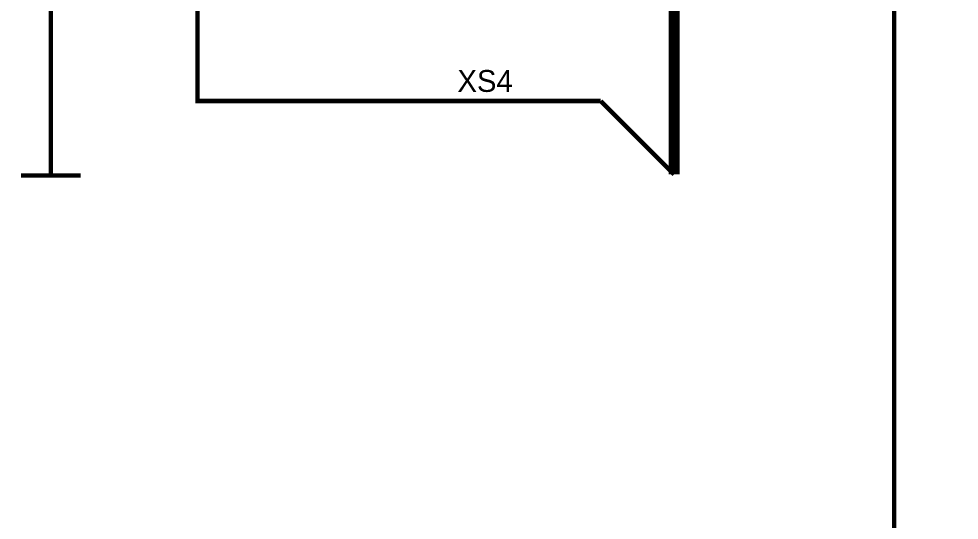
# Model space of a CAD drawing. Header units: millimetres. Extents: x 0 to 841, y 0 to 594.
# Drawn here: x 117.9 to 182, y 163.9 to 198.1 of the extents above; entities that cross this region are included whole.
import ezdxf

# ---------------------------------------------------------------- set-up
doc = ezdxf.new("R2010")
doc.units = ezdxf.units.MM
doc.layers.add('Sheet', color=255, linetype='Continuous')

msp = doc.modelspace()

# ---------------------------------------------------------------- linework, layer by layer
at = {"layer": 'Sheet'}
for points, const_width in [([(352.534, 279.991), (352.534, 324.991), (270.064, 324.991), (270.064, 279.991), (197.579, 279.991), (197.579, 237.491), (162.594, 237.491), (162.594, 202.494), (162.594, 202.494), (162.594, 187.489), (162.594, 187.489)], 0.749), ([(177.594, 274.989), (177.594, 134.986), (217.579, 134.986)], 0.3), ([(120.11, 259.999), (120.11, 244.994), (120.11, 229.989), (120.11, 214.999), (120.11, 199.993), (120.11, 192.491)], 0.3), ([(130.11, 198.999), (130.11, 196.498)], 0.3), ([(157.594, 192.491), (157.594, 192.491), (147.61, 192.491), (130.11, 192.491), (130.11, 196.498)], 0.3), ([(120.11, 192.491), (120.11, 187.411)], 0.3), ([(157.594, 192.491), (162.594, 187.489)], 0.3), ([(118.075, 187.411), (122.144, 187.411)], 0.3)]:
    msp.add_lwpolyline(points, dxfattribs=dict(at, const_width=const_width))

# ---------------------------------------------------------------- texts
msp.add_text('XS4', height=1.4912, dxfattribs=at).set_placement((147.827, 193.112))

doc.saveas('drawing.dxf')
